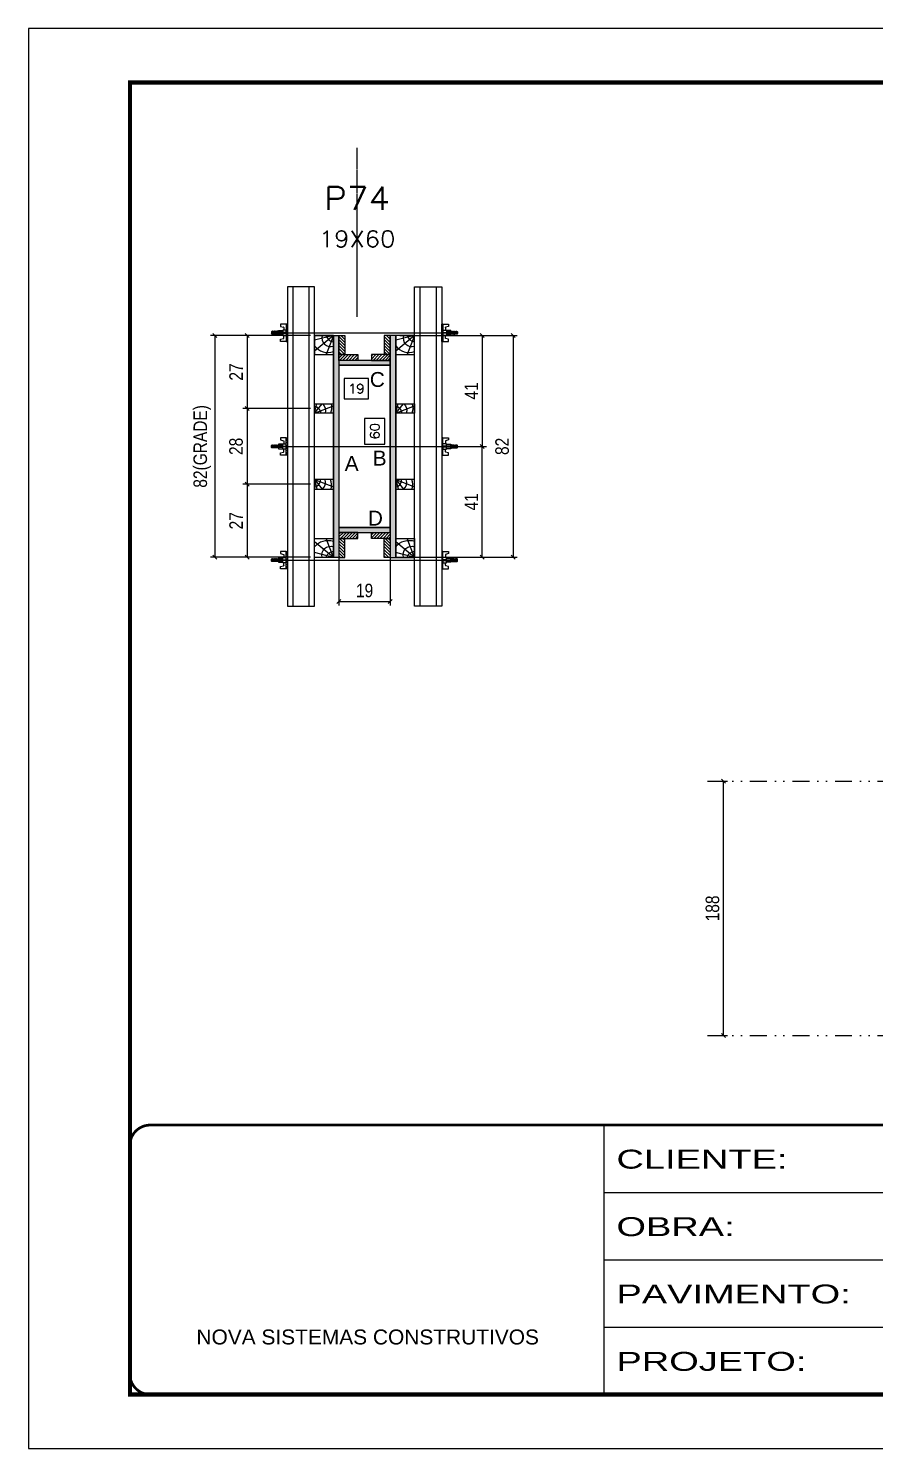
# Model space of a CAD drawing. Extents: x 808 to 7089, y -98 to 17032.
# Drawn here: x 5577 to 6202, y 9091 to 10141 of the extents above; entities that cross this region are included whole.
import ezdxf
from ezdxf.enums import TextEntityAlignment as Align

# ---------------------------------------------------------------- set-up
doc = ezdxf.new("R2010")
doc.units = 0
for name, pattern in [('CONTINUO', [0]), ('DASHED', [0.75, 0.5, -0.25]), ('DIVIDE2', [0.625, 0.25, -0.125, 0, -0.125, 0, -0.125]), ('HIDDEN', [0.375, 0.25, -0.125])]:
    doc.linetypes.add(name, pattern=pattern)
for name, color, linetype in [('CHAPA', 1, 'Continuous'), ('COTA', 241, 'Continuous'), ('MEIO_PONT', 93, 'Continuous'), ('Nível', 160, 'Continuous'), ('Painéis', 200, 'Continuous'), ('SARRAFO', 251, 'Continuous'), ('Texto de Titulo', 7, 'Continuous'), ('Texto Qtd Sarr', 242, 'Continuous'), ('TEXTO_GERAL', 7, 'Continuous')]:
    doc.layers.add(name, color=color, linetype=linetype)
for name, color, linetype, lineweight in [('Folhas', 255, 'Continuous', 9), ('Hachura', 251, 'Continuous', 9), ('Madeira', 126, 'Continuous', 18), ('Perfil Metálico', 224, 'Continuous', 18), ('SARRAFO DE PRESSAO', 251, 'DASHED', 9), ('Texto Seção', 7, 'Continuous', 15)]:
    doc.layers.add(name, color=color, linetype=linetype, lineweight=lineweight)
doc.styles.add('ARIAL', font='arial.ttf')
doc.styles.add('COTA TECNICA 2X', font='techl___.ttf', dxfattribs={"height": 10})
doc.styles.add('COTA TECNICA-50', font='techl___.ttf', dxfattribs={"height": 10})
doc.styles.add('ROMANS', font='romans.shx')
doc.styles.add('Tecnologia', font='')
doc.styles.get('Tecnologia').set_extended_font_data('Forgotten Futurist')
doc.dimstyles.new('COTA PAINEL-50', dxfattribs={"dimtxt": 10, "dimasz": 3, "dimexe": 3, "dimexo": 3, "dimgap": 3, "dimtad": 1, "dimdec": 1, "dimzin": 12, "dimdsep": 46, "dimtxsty": 'COTA TECNICA-50', "dimblk1": 'OBLIQUE', "dimblk2": 'OBLIQUE', "dimsah": 1, "dimcen": 0.9, "dimclrd": 4, "dimclre": 4, "dimclrt": 240, "dimadec": 1, "dimazin": 3, "dimtfac": 1, "dimtdec": 1, "dimtmove": 0, "dimatfit": 3, "dimfxl": 1, "dimtolj": 1, "dimtzin": 12, "dimarcsym": 0})
doc.dimstyles.new('SECAO PILAR', dxfattribs={"dimtxt": 10, "dimasz": 3, "dimexe": 3, "dimexo": 3, "dimgap": 3, "dimtad": 1, "dimdec": 1, "dimlfac": 0.5, "dimzin": 12, "dimdsep": 46, "dimtxsty": 'COTA TECNICA 2X', "dimblk1": 'OBLIQUE', "dimblk2": 'OBLIQUE', "dimsah": 1, "dimcen": 0.9, "dimclrd": 256, "dimclre": 256, "dimclrt": 256, "dimadec": 1, "dimazin": 3, "dimtfac": 1, "dimtdec": 1, "dimtmove": 0, "dimatfit": 3, "dimfxl": 1, "dimtolj": 1, "dimtzin": 12, "dimarcsym": 0})
doc.dimstyles.new('SECÇÃO 2', dxfattribs={"dimtxt": 7, "dimasz": 6, "dimexe": 0.18, "dimexo": 2, "dimgap": -4, "dimtad": 3, "dimdec": 1, "dimlfac": 0.5, "dimzin": 12, "dimdsep": 46, "dimtxsty": 'ROMANS', "dimblk": 'ARCHTICK', "dimcen": 0.09, "dimse1": 1, "dimse2": 1, "dimsd1": 1, "dimsd2": 1, "dimclrd": 180, "dimclre": 5, "dimclrt": 1, "dimadec": 0, "dimazin": 3, "dimtfac": 1, "dimtdec": 1, "dimtofl": 0, "dimtmove": 0, "dimatfit": 3, "dimldrblk": 'ARCHTICK', "dimfxl": 1, "dimtolj": 1, "dimtzin": 0, "dimarcsym": 0})
pattern_1 = [(135, (-17085.2216, 19252.9163), (-1.12253202, -1.12253202), [])]
pattern_2 = [(135, (-17085.2216, 19037.9163), (-1.12253202, -1.12253202), [])]
pattern_3 = [(45, (15309.1384, 32659.7726), (-1.12253202, 1.12253202), [])]
pattern_4 = [(45, (15309.1384, 32679.7726), (-1.12253202, 1.12253202), [])]

# ---------------------------------------------------------------- blocks, each defined once
blk = doc.blocks.new('9999999999')
at = {"color": 30, "linetype": 'CONTINUO'}
for p, q in [((98564.6, 34230.2), (98564.6, 34429.4)), ((98564.6, 34379.6), (99584, 34379.6)), ((98564.6, 34329.8), (99488, 34329.8)), ((98564.6, 34280), (99488, 34280))]:
    blk.add_line(p, q, dxfattribs=at)
at = {"color": 30, "linetype": 'CONTINUO', "const_width": 2}
blk.add_lwpolyline([(99584, 34230.2), (99584, 34414.4, 0.414214), (99569, 34429.4), (98229, 34429.4, 0.414214), (98214, 34414.4), (98214, 34245.2, 0.414214), (98229, 34230.2), (99584, 34230.2)], format="xyb", dxfattribs=at)
at = {"layer": 'Folhas'}
blk.add_lwpolyline([(98139, 34190.2), (99624, 34190.2), (99624, 35240.2), (98139, 35240.2)], close=True, dxfattribs=at)
at = {"layer": 'Folhas', "color": 30, "const_width": 3}
blk.add_lwpolyline([(98214, 34230.2), (99584, 34230.2), (99584, 35200.2), (98214, 35200.2)], close=True, dxfattribs=at)
at = {"color": 7, "linetype": 'Continuous', "ltscale": 5, "style": 'ARIAL'}
blk.add_text('NOVA SISTEMAS CONSTRUTIVOS', height=11.059, dxfattribs=at).set_placement((98263.2, 34267.2))
at = {"layer": 'Folhas', "color": 7, "style": 'Tecnologia', "width": 1.5}
for s, p in [('CLIENTE:', (98573.7, 34397.2)), ('OBRA:', (98573.7, 34347.3)), ('PAVIMENTO:', (98573.7, 34297.5)), ('PROJETO:', (98573.7, 34247.7))]:
    blk.add_text(s, height=14, dxfattribs=at).set_placement(p)
blk = doc.blocks.new('_Oblique')
at = {"color": 0, "linetype": 'ByBlock', "lineweight": -2}
blk.add_line((-0.5, -0.5), (0.5, 0.5), dxfattribs=at)
blk = doc.blocks.new('*D1947')
at = {"layer": 'COTA', "color": 4, "lineweight": -2, "transparency": 16777216}
for p, q in [((6081.7, 9584.4), (6093.5, 9584.4)), ((6090.5, 9396.4), (6090.5, 9584.4)), ((6081.7, 9396.4), (6093.5, 9396.4))]:
    blk.add_line(p, q, dxfattribs=at)
at = {"layer": 'Defpoints', "color": 0, "transparency": 16777216}
for p in [(6078.7, 9584.4), (6090.5, 9584.4), (6078.7, 9396.4)]:
    blk.add_point(p, dxfattribs=at)
at = {"layer": 'COTA', "color": 4, "lineweight": -2, "transparency": 16777216, "xscale": 3, "yscale": 3, "zscale": 3}
for p, rotation in [((6090.5, 9584.4), 90), ((6090.5, 9396.4), 270)]:
    blk.add_blockref('_Oblique', p, dxfattribs=dict(at, rotation=rotation))
at = {"layer": 'COTA', "color": 240, "transparency": 16777216, "insert": (6082.4, 9490.4), "char_height": 10, "attachment_point": 5, "rotation": 90, "style": 'COTA TECNICA-50'}
blk.add_mtext('\\A1;188', dxfattribs=at)
blk = doc.blocks.new('titulo1')
at = {"layer": 'Defpoints', "color": 252, "linetype": 'HIDDEN', "ltscale": 2}
blk.add_line((0, 0), (0, 125), dxfattribs=at)
at = {"layer": 'Defpoints', "style": 'ROMANS', "oblique": 15}
blk.add_attdef('FOLHA', text='', height=10, dxfattribs=at).set_placement((0, 15.6), align=Align.MIDDLE_CENTER)
at = {"layer": 'Texto Qtd Sarr', "color": 3, "style": 'ROMANS', "oblique": 15}
for tag, height, p in [('TITULO', 17, (0, 71.4)), ('SEÇÃO', 12, (0, 41.5))]:
    blk.add_attdef(tag, text='', height=height, dxfattribs=at).set_placement(p, align=Align.MIDDLE_CENTER)
blk = doc.blocks.new('*D1920')
at = {"layer": 'COTA', "color": 180, "lineweight": -2, "transparency": 16777216}
for p, q in [((5840.2, 9852.7), (5825.2, 9852.7)), ((5825.2, 9852.7), (5825.2, 9833.7)), ((5840.2, 9833.7), (5840.2, 9852.7)), ((5825.2, 9833.7), (5840.2, 9833.7))]:
    blk.add_line(p, q, dxfattribs=at)
at = {"layer": 'Defpoints', "color": 0, "transparency": 16777216}
for p in [(5806.2, 9892), (5806.2, 9772), (5844.2, 9772)]:
    blk.add_point(p, dxfattribs=at)
at = {"layer": 'COTA', "color": 1, "transparency": 16777216, "insert": (5832.7, 9843.2), "char_height": 7, "attachment_point": 5, "rotation": 90, "style": 'ROMANS'}
blk.add_mtext('\\A1;60', dxfattribs=at)
blk = doc.blocks.new('_ArchTick')
at = {"color": 0, "linetype": 'ByBlock', "const_width": 0.15}
blk.add_lwpolyline([(-0.5, -0.5), (0.5, 0.5)], dxfattribs=at)
blk = doc.blocks.new('*D1921')
at = {"layer": 'COTA', "color": 180, "lineweight": -2, "transparency": 16777216}
for p, q in [((5828.1, 9882.2), (5810.1, 9882.2)), ((5810.1, 9882.2), (5810.1, 9867.2)), ((5828.1, 9867.2), (5828.1, 9882.2)), ((5810.1, 9867.2), (5828.1, 9867.2))]:
    blk.add_line(p, q, dxfattribs=at)
at = {"layer": 'Defpoints', "color": 0, "transparency": 16777216}
for p in [(5806.2, 9892), (5844.2, 9892), (5844.2, 9863.2)]:
    blk.add_point(p, dxfattribs=at)
at = {"layer": 'COTA', "color": 1, "transparency": 16777216, "insert": (5819.1, 9874.7), "char_height": 7, "attachment_point": 5, "style": 'ROMANS'}
blk.add_mtext('\\A1;19', dxfattribs=at)
blk = doc.blocks.new('C')
at = {"layer": 'Hachura', "color": 0}
for p, q in [((0, 3.22), (0, -3.22)), ((0.45, 3.22), (0, 3.22)), ((0.46, 3.16), (0, 3.16)), ((0.46, 3.05), (0, 3.05)), ((0.46, 2.88), (0, 2.88)), ((0, 2.75), (0, -1.16)), ((0.46, 2.65), (0, 2.65)), ((0.46, 2.23), (0, 2.23)), ((0.46, 1.51), (0, 1.51)), ((0.39, 0.49), (0.17, 0.49)), ((0.45, -3.23), (0.45, 3.22)), ((0.45, 3.22), (2.58, 3.22)), ((1.74, 0.97), (0.45, 0.97)), ((1.45, 0.1), (0.45, 0.1)), ((1.35, 1.94), (1.35, 0.96)), ((2.58, 2.39), (1.47, 2.09)), ((1.74, -0.97), (1.74, 0.97)), ((1.74, 0.97), (1.74, 0.84)), ((1.74, 0.97), (1.74, 0.84)), ((1.74, 0.84), (3.35, 0.84)), ((3.35, 0.45), (1.74, 0.45)), ((2.58, 3.22), (2.58, 2.39)), ((3.32, 0.84), (3.32, -0.84)), ((3.35, 0.84), (3.35, -0.84)), ((3.68, 0.45), (3.35, 0.45)), ((3.84, -0.52), (3.35, 0.45)), ((3.35, 0.06), (3.67, -0.57)), ((3.68, 0.45), (4.16, -0.52)), ((3.72, 0.5), (4.25, -0.57)), ((4.37, -0.55), (3.83, 0.53)), ((4.15, 0.45), (3.93, 0.45)), ((4.42, -0.52), (3.93, 0.45)), ((4.15, 0.45), (4.26, 0.45)), ((4.26, 0.45), (4.74, -0.52)), ((4.3, 0.5), (4.83, -0.57)), ((4.95, -0.55), (4.41, 0.53)), ((4.51, 0.45), (4.84, 0.45)), ((5, -0.52), (4.51, 0.45)), ((4.84, 0.45), (5.32, -0.52)), ((4.88, 0.5), (5.41, -0.57)), ((5.53, -0.55), (4.99, 0.53)), ((5.58, -0.52), (5.09, 0.45)), ((5.42, 0.45), (5.09, 0.45)), ((5.58, -0.52), (5.09, 0.45)), ((5.42, 0.45), (5.74, -0.19)), ((5.46, 0.5), (5.74, -0.07)), ((5.74, 0.19), (5.57, 0.53)), ((5.74, 0.32), (5.68, 0.45)), ((5.68, 0.45), (5.74, 0.45)), ((5.74, 0.45), (5.9, 0.29)), ((5.74, 0.45), (5.74, -0.52)), ((5.9, -0.36), (5.9, 0.29)), ((0.45, 0), (0, 0)), ((0.46, -1.52), (0, -1.52)), ((0.46, -2.23), (0, -2.23)), ((0.46, -2.65), (0, -2.65)), ((0.46, -2.88), (0, -2.88)), ((0.46, -3.05), (0, -3.05)), ((0.46, -3.16), (0, -3.16)), ((0, -3.22), (2.57, -3.22)), ((0.08, -0.48), (0.29, -0.48)), ((0.29, -0.48), (0.4, -0.48)), ((0.45, 0), (0.45, -0.97)), ((0.45, -0.16), (1.45, -0.16)), ((0.45, -0.65), (0.45, -0.32)), ((0.45, -3.23), (0.45, -0.65)), ((0.45, -0.97), (1.74, -0.97)), ((1.35, -1.94), (1.35, -0.97)), ((2.58, -2.39), (1.47, -2.1)), ((3.35, -0.32), (1.74, -0.32)), ((3.35, -0.84), (1.74, -0.84)), ((2.58, -3.23), (2.58, -2.39)), ((3.35, -0.07), (3.58, -0.52)), ((3.35, -0.52), (3.58, -0.52)), ((3.84, -0.52), (4.16, -0.52)), ((4.42, -0.52), (4.74, -0.52)), ((4.63, -0.52), (4.74, -0.52)), ((5, -0.52), (5.32, -0.52)), ((5.58, -0.52), (5.74, -0.52)), ((5.74, -0.52), (5.9, -0.36)), ((5.74, -0.52), (5.74, -0.52))]:
    blk.add_line(p, q, dxfattribs=at)
for centre, radius, start, end in [((1.52, 1.94), 0.161, 104.7436, 180), ((1.44, -0.03), 0.129, 272.695, 87.305), ((3.81, 0.39), 0.143, 25.5688, 154.4312), ((4.39, 0.39), 0.143, 25.5688, 154.4312), ((4.97, 0.39), 0.143, 25.5688, 154.4312), ((5.55, 0.39), 0.143, 25.5688, 154.4312), ((0.17, -0.37), 0.174, 221.744, 317.8592), ((1.52, -1.94), 0.161, 180, 255.2564), ((3.71, -0.4), 0.174, 222.1408, 318.256), ((4.29, -0.4), 0.174, 222.1408, 318.256), ((4.87, -0.4), 0.174, 222.1408, 318.256), ((5.45, -0.4), 0.174, 222.1408, 318.256), ((5.61, -0.4), 0.174, 317.8592, 318.256)]:
    blk.add_arc(centre, radius, start, end, dxfattribs=at)
blk = doc.blocks.new('*D1946')
at = {"layer": 'COTA', "lineweight": -2, "transparency": 16777216}
for p, q in [((5806.2, 9765.4), (5806.2, 9714.3)), ((5844.2, 9765.4), (5844.2, 9714.3)), ((5806.2, 9717.3), (5844.2, 9717.3))]:
    blk.add_line(p, q, dxfattribs=at)
at = {"layer": 'Defpoints', "color": 0, "transparency": 16777216}
for p in [(5806.2, 9768.4), (5844.2, 9768.4), (5844.2, 9717.3)]:
    blk.add_point(p, dxfattribs=at)
at = {"layer": 'COTA', "lineweight": -2, "transparency": 16777216, "xscale": 3, "yscale": 3, "zscale": 3, "rotation": 180}
blk.add_blockref('_Oblique', (5806.2, 9717.3), dxfattribs=at)
at = {"layer": 'COTA', "lineweight": -2, "transparency": 16777216, "xscale": 3, "yscale": 3, "zscale": 3}
blk.add_blockref('_Oblique', (5844.2, 9717.3), dxfattribs=at)
at = {"layer": 'COTA', "transparency": 16777216, "insert": (5825.2, 9725.4), "char_height": 10, "attachment_point": 5, "style": 'COTA TECNICA 2X'}
blk.add_mtext('\\A1;19', dxfattribs=at)
blk = doc.blocks.new('*D1922')
at = {"layer": 'COTA', "lineweight": -2, "transparency": 16777216}
for p, q in [((5785.2, 9914), (5711.4, 9914)), ((5714.4, 9914), (5714.4, 9750)), ((5785.2, 9750), (5711.4, 9750))]:
    blk.add_line(p, q, dxfattribs=at)
at = {"layer": 'Defpoints', "color": 0, "transparency": 16777216}
for p in [(5788.2, 9914), (5714.4, 9750), (5788.2, 9750)]:
    blk.add_point(p, dxfattribs=at)
at = {"layer": 'COTA', "lineweight": -2, "transparency": 16777216, "xscale": 3, "yscale": 3, "zscale": 3}
for p, rotation in [((5714.4, 9914), 90), ((5714.4, 9750), 270)]:
    blk.add_blockref('_Oblique', p, dxfattribs=dict(at, rotation=rotation))
at = {"layer": 'COTA', "transparency": 16777216, "insert": (5705.2, 9832), "char_height": 10, "attachment_point": 5, "rotation": 90, "style": 'COTA TECNICA 2X'}
blk.add_mtext('\\A1;82(GRADE)', dxfattribs=at)
blk = doc.blocks.new('*D1923')
at = {"layer": 'COTA', "lineweight": -2, "transparency": 16777216}
for p, q in [((5785.2, 9804), (5735.3, 9804)), ((5738.3, 9804), (5738.3, 9750)), ((5785.2, 9750), (5735.3, 9750))]:
    blk.add_line(p, q, dxfattribs=at)
at = {"layer": 'Defpoints', "color": 0, "transparency": 16777216}
for p in [(5788.2, 9804), (5738.3, 9750), (5788.2, 9750)]:
    blk.add_point(p, dxfattribs=at)
at = {"layer": 'COTA', "lineweight": -2, "transparency": 16777216, "xscale": 3, "yscale": 3, "zscale": 3}
for p, rotation in [((5738.3, 9804), 90), ((5738.3, 9750), 270)]:
    blk.add_blockref('_Oblique', p, dxfattribs=dict(at, rotation=rotation))
at = {"layer": 'COTA', "transparency": 16777216, "insert": (5730.2, 9777), "char_height": 10, "attachment_point": 5, "rotation": 90, "style": 'COTA TECNICA 2X'}
blk.add_mtext('\\A1;27', dxfattribs=at)
blk = doc.blocks.new('PONTALETE')
at = {"layer": 'Madeira'}
for q in [(2.71, 7), (7, 5.76), (7, 1.74)]:
    blk.add_line((0, 0), q, dxfattribs=at)
blk.add_lwpolyline([(0, 0), (7, 0), (7, 7), (0, 7)], close=True, dxfattribs=at)
for centre, radius, start, end in [((2.04, 0.06), 6.23, 37.2818, 109.0913), ((1.09, 0.9), 3.19, 343.603, 109.9847), ((-0.21, -0.78), 3.09, 14.6322, 86.0383)]:
    blk.add_arc(centre, radius, start, end, dxfattribs=at)
blk = doc.blocks.new('MEIO PONTALETE')
at = {"layer": 'Madeira'}
for q in [(2.71, 7), (3.5, 2.88), (3.5, 0.87)]:
    blk.add_line((0, 0), q, dxfattribs=at)
blk.add_lwpolyline([(0, 0), (3.5, 0), (3.5, 7), (0, 7)], close=True, dxfattribs=at)
for centre, radius, start, end in [((2.04, 0.06), 6.23, 76.4499, 109.0913), ((1.09, 0.9), 3.19, 40.9063, 109.9847), ((-0.21, -0.78), 3.09, 14.6322, 86.0383)]:
    blk.add_arc(centre, radius, start, end, dxfattribs=at)
blk = doc.blocks.new('*D1924')
at = {"layer": 'COTA', "lineweight": -2, "transparency": 16777216}
for p, q in [((5785.2, 9914), (5735.3, 9914)), ((5738.3, 9914), (5738.3, 9860)), ((5785.2, 9860), (5735.3, 9860))]:
    blk.add_line(p, q, dxfattribs=at)
at = {"layer": 'Defpoints', "color": 0, "transparency": 16777216}
for p in [(5788.2, 9914), (5738.3, 9860), (5788.2, 9860)]:
    blk.add_point(p, dxfattribs=at)
at = {"layer": 'COTA', "lineweight": -2, "transparency": 16777216, "xscale": 3, "yscale": 3, "zscale": 3}
for p, rotation in [((5738.3, 9914), 90), ((5738.3, 9860), 270)]:
    blk.add_blockref('_Oblique', p, dxfattribs=dict(at, rotation=rotation))
at = {"layer": 'COTA', "transparency": 16777216, "insert": (5730.2, 9887), "char_height": 10, "attachment_point": 5, "rotation": 90, "style": 'COTA TECNICA 2X'}
blk.add_mtext('\\A1;27', dxfattribs=at)
blk = doc.blocks.new('*D1925')
at = {"layer": 'COTA', "lineweight": -2, "transparency": 16777216}
for p, q in [((5785.2, 9860), (5735.3, 9860)), ((5738.3, 9860), (5738.3, 9804)), ((5785.2, 9804), (5735.3, 9804))]:
    blk.add_line(p, q, dxfattribs=at)
at = {"layer": 'Defpoints', "color": 0, "transparency": 16777216}
for p in [(5788.2, 9860), (5738.3, 9804), (5788.2, 9804)]:
    blk.add_point(p, dxfattribs=at)
at = {"layer": 'COTA', "lineweight": -2, "transparency": 16777216, "xscale": 3, "yscale": 3, "zscale": 3}
for p, rotation in [((5738.3, 9860), 90), ((5738.3, 9804), 270)]:
    blk.add_blockref('_Oblique', p, dxfattribs=dict(at, rotation=rotation))
at = {"layer": 'COTA', "transparency": 16777216, "insert": (5730.2, 9832), "char_height": 10, "attachment_point": 5, "rotation": 90, "style": 'COTA TECNICA 2X'}
blk.add_mtext('\\A1;28', dxfattribs=at)
blk = doc.blocks.new('*D1926')
at = {"layer": 'COTA', "lineweight": -2, "transparency": 16777216}
for p, q in [((5851.2, 9914), (5938, 9914)), ((5935, 9914), (5935, 9750)), ((5851.2, 9750), (5938, 9750))]:
    blk.add_line(p, q, dxfattribs=at)
at = {"layer": 'Defpoints', "color": 0, "transparency": 16777216}
for p in [(5848.2, 9914), (5848.2, 9750), (5935, 9750)]:
    blk.add_point(p, dxfattribs=at)
at = {"layer": 'COTA', "lineweight": -2, "transparency": 16777216, "xscale": 3, "yscale": 3, "zscale": 3}
for p, rotation in [((5935, 9914), 90), ((5935, 9750), 270)]:
    blk.add_blockref('_Oblique', p, dxfattribs=dict(at, rotation=rotation))
at = {"layer": 'COTA', "transparency": 16777216, "insert": (5926.9, 9832), "char_height": 10, "attachment_point": 5, "rotation": 90, "style": 'COTA TECNICA 2X'}
blk.add_mtext('\\A1;82', dxfattribs=at)
blk = doc.blocks.new('*D1927')
at = {"layer": 'COTA', "lineweight": -2, "transparency": 16777216}
for p, q in [((5885.2, 9914), (5915.2, 9914)), ((5912.2, 9914), (5912.2, 9832)), ((5885.2, 9832), (5915.2, 9832))]:
    blk.add_line(p, q, dxfattribs=at)
at = {"layer": 'Defpoints', "color": 0, "transparency": 16777216}
for p in [(5882.2, 9914), (5882.2, 9832), (5912.2, 9832)]:
    blk.add_point(p, dxfattribs=at)
at = {"layer": 'COTA', "lineweight": -2, "transparency": 16777216, "xscale": 3, "yscale": 3, "zscale": 3}
for p, rotation in [((5912.2, 9914), 90), ((5912.2, 9832), 270)]:
    blk.add_blockref('_Oblique', p, dxfattribs=dict(at, rotation=rotation))
at = {"layer": 'COTA', "transparency": 16777216, "insert": (5904.1, 9873), "char_height": 10, "attachment_point": 5, "rotation": 90, "style": 'COTA TECNICA 2X'}
blk.add_mtext('\\A1;41', dxfattribs=at)
blk = doc.blocks.new('*D1928')
at = {"layer": 'COTA', "lineweight": -2, "transparency": 16777216}
for p, q in [((5885.2, 9832), (5915.2, 9832)), ((5912.2, 9750), (5912.2, 9832)), ((5885.2, 9750), (5915.2, 9750))]:
    blk.add_line(p, q, dxfattribs=at)
at = {"layer": 'Defpoints', "color": 0, "transparency": 16777216}
for p in [(5882.2, 9832), (5912.2, 9832), (5882.2, 9750)]:
    blk.add_point(p, dxfattribs=at)
at = {"layer": 'COTA', "lineweight": -2, "transparency": 16777216, "xscale": 3, "yscale": 3, "zscale": 3}
for p, rotation in [((5912.2, 9832), 90), ((5912.2, 9750), 270)]:
    blk.add_blockref('_Oblique', p, dxfattribs=dict(at, rotation=rotation))
at = {"layer": 'COTA', "transparency": 16777216, "insert": (5904.1, 9791), "char_height": 10, "attachment_point": 5, "rotation": 90, "style": 'COTA TECNICA 2X'}
blk.add_mtext('\\A1;41', dxfattribs=at)

msp = doc.modelspace()

# ---------------------------------------------------------------- hatches: boundary and pattern name
at = {"layer": 'Hachura'}
h = msp.add_hatch(color=256, dxfattribs=at)
h.dxf.hatch_style = 1
h.paths.add_polyline_path([(5806.19, 9749.96), (5802.19, 9749.96), (5802.19, 9913.96), (5806.19, 9913.96)])
h = msp.add_hatch(color=256, dxfattribs=at)
h.dxf.hatch_style = 1
h.paths.add_polyline_path([(5806.19, 9749.96), (5802.19, 9749.96), (5802.19, 9913.96), (5806.19, 9913.96)])
h = msp.add_hatch(dxfattribs=at)
h.set_pattern_fill('ANSI31', color=256, scale=0.5, angle=90, style=0)
h.set_pattern_definition(pattern_2)
h.paths.add_polyline_path([(5806.19, 9899.96), (5810.59, 9899.96), (5810.59, 9913.96), (5806.19, 9913.96)])
h = msp.add_hatch(dxfattribs=at)
h.set_pattern_fill('ANSI31', color=256, scale=0.5, angle=90, style=0)
h.set_pattern_definition(pattern_2)
h.paths.add_polyline_path([(5844.19, 9899.96), (5839.79, 9899.96), (5839.79, 9913.96), (5844.19, 9913.96)])
h = msp.add_hatch(color=256, dxfattribs=at)
h.dxf.hatch_style = 1
h.paths.add_polyline_path([(5844.19, 9749.96), (5848.19, 9749.96), (5848.19, 9913.96), (5844.19, 9913.96)])
h = msp.add_hatch(color=256, dxfattribs=at)
h.dxf.hatch_style = 1
h.paths.add_polyline_path([(5844.19, 9749.96), (5848.19, 9749.96), (5848.19, 9913.96), (5844.19, 9913.96)])
h = msp.add_hatch(dxfattribs=at)
h.set_pattern_fill('ANSI31', color=256, scale=0.5, style=0)
h.set_pattern_definition(pattern_4)
h.paths.add_polyline_path([(5820.19, 9895.56), (5820.19, 9899.96), (5806.19, 9899.96), (5806.19, 9895.56)])
h = msp.add_hatch(color=256, dxfattribs=at)
h.dxf.hatch_style = 1
h.paths.add_polyline_path([(5806.19, 9895.56), (5806.19, 9891.96), (5844.19, 9891.96), (5844.19, 9895.56)])
h = msp.add_hatch(color=256, dxfattribs=at)
h.dxf.hatch_style = 1
h.paths.add_polyline_path([(5806.19, 9895.56), (5806.19, 9891.96), (5844.19, 9891.96), (5844.19, 9895.56)])
h = msp.add_hatch(dxfattribs=at)
h.set_pattern_fill('ANSI31', color=256, scale=0.5, style=0)
h.set_pattern_definition(pattern_4)
h.paths.add_polyline_path([(5830.19, 9895.56), (5830.19, 9899.96), (5844.19, 9899.96), (5844.19, 9895.56)])
h = msp.add_hatch(color=256, dxfattribs=at)
h.dxf.hatch_style = 1
h.paths.add_polyline_path([(5806.19, 9771.96), (5806.19, 9768.36), (5844.19, 9768.36), (5844.19, 9771.96)])
h = msp.add_hatch(color=256, dxfattribs=at)
h.dxf.hatch_style = 1
h.paths.add_polyline_path([(5806.19, 9771.96), (5806.19, 9768.36), (5844.19, 9768.36), (5844.19, 9771.96)])
h = msp.add_hatch(dxfattribs=at)
h.set_pattern_fill('ANSI31', color=256, scale=0.5, style=0)
h.set_pattern_definition(pattern_3)
h.paths.add_polyline_path([(5820.19, 9768.36), (5820.19, 9763.96), (5806.19, 9763.96), (5806.19, 9768.36)])
h = msp.add_hatch(dxfattribs=at)
h.set_pattern_fill('ANSI31', color=256, scale=0.5, style=0)
h.set_pattern_definition(pattern_3)
h.paths.add_polyline_path([(5830.19, 9768.36), (5830.19, 9763.96), (5844.19, 9763.96), (5844.19, 9768.36)])
h = msp.add_hatch(dxfattribs=at)
h.set_pattern_fill('ANSI31', color=256, scale=0.5, angle=90, style=0)
h.set_pattern_definition(pattern_1)
h.paths.add_polyline_path([(5806.19, 9763.96), (5810.59, 9763.96), (5810.59, 9749.96), (5806.19, 9749.96)])
h = msp.add_hatch(dxfattribs=at)
h.set_pattern_fill('ANSI31', color=256, scale=0.5, angle=90, style=0)
h.set_pattern_definition(pattern_1)
h.paths.add_polyline_path([(5844.19, 9763.96), (5839.79, 9763.96), (5839.79, 9749.96), (5844.19, 9749.96)])

# ---------------------------------------------------------------- linework, layer by layer
at = {"layer": 'CHAPA'}
for points in [[(5806.19, 9749.96), (5802.19, 9749.96), (5802.19, 9913.96), (5806.19, 9913.96)], [(5806.19, 9749.96), (5802.19, 9749.96), (5802.19, 9913.96), (5806.19, 9913.96)], [(5844.19, 9749.96), (5848.19, 9749.96), (5848.19, 9913.96), (5844.19, 9913.96)], [(5844.19, 9749.96), (5848.19, 9749.96), (5848.19, 9913.96), (5844.19, 9913.96)], [(5806.19, 9895.56), (5806.19, 9891.96), (5844.19, 9891.96), (5844.19, 9895.56)], [(5806.19, 9895.56), (5806.19, 9891.96), (5844.19, 9891.96), (5844.19, 9895.56)], [(5806.19, 9771.96), (5806.19, 9768.36), (5844.19, 9768.36), (5844.19, 9771.96)], [(5806.19, 9771.96), (5806.19, 9768.36), (5844.19, 9768.36), (5844.19, 9771.96)]]:
    msp.add_lwpolyline(points, close=True, dxfattribs=at)
at = {"layer": 'Hachura'}
for p, q in [((5757.39, 9915.96), (5889.19, 9915.97)), ((5757.39, 9831.97), (5889.19, 9831.96)), ((5757.39, 9747.96), (5889.19, 9747.96))]:
    msp.add_line(p, q, dxfattribs=at)
at = {"layer": 'Madeira'}
for points in [[(5802.19, 9749.96), (5788.19, 9749.96), (5788.19, 9913.96), (5802.19, 9913.96)], [(5848.19, 9749.96), (5862.19, 9749.96), (5862.19, 9913.96), (5848.19, 9913.96)]]:
    msp.add_lwpolyline(points, close=True, dxfattribs=at)
at = {"layer": 'Nível', "color": 4, "linetype": 'DIVIDE2', "ltscale": 50}
for p, q in [((6078.66, 9584.44), (7021.67, 9584.44)), ((6078.66, 9396.44), (7021.67, 9396.44))]:
    msp.add_line(p, q, dxfattribs=at)
at = {"layer": 'Painéis'}
msp.add_lwpolyline([(5844.19, 9891.96), (5806.19, 9891.96), (5806.19, 9771.96), (5844.19, 9771.96)], close=True, dxfattribs=at)
at = {"layer": 'Perfil Metálico'}
for points in [[(5768.19, 9713.96), (5788.19, 9713.96), (5788.19, 9949.96), (5768.19, 9949.96)], [(5784.19, 9949.96), (5772.19, 9949.96), (5772.19, 9713.96), (5784.19, 9713.96)], [(5882.19, 9713.96), (5862.19, 9713.96), (5862.19, 9949.96), (5882.19, 9949.96)], [(5866.19, 9949.96), (5878.19, 9949.96), (5878.19, 9713.96), (5866.19, 9713.96)]]:
    msp.add_lwpolyline(points, close=True, dxfattribs=at)
at = {"layer": 'SARRAFO'}
for points in [[(5810.59, 9913.96), (5810.59, 9899.96), (5806.19, 9899.96), (5806.19, 9913.96)], [(5839.79, 9913.96), (5839.79, 9899.96), (5844.19, 9899.96), (5844.19, 9913.96)], [(5806.19, 9899.96), (5820.19, 9899.96), (5820.19, 9895.56), (5806.19, 9895.56)], [(5844.19, 9899.96), (5830.19, 9899.96), (5830.19, 9895.56), (5844.19, 9895.56)], [(5806.19, 9763.96), (5820.19, 9763.96), (5820.19, 9768.36), (5806.19, 9768.36)], [(5844.19, 9763.96), (5830.19, 9763.96), (5830.19, 9768.36), (5844.19, 9768.36)], [(5810.59, 9749.96), (5810.59, 9763.96), (5806.19, 9763.96), (5806.19, 9749.96)], [(5839.79, 9749.96), (5839.79, 9763.96), (5844.19, 9763.96), (5844.19, 9749.96)]]:
    msp.add_lwpolyline(points, close=True, dxfattribs=at)

# ---------------------------------------------------------------- block references
at = {"layer": 'Hachura', "linetype": 'Continuous', "yscale": 2, "zscale": 2, "rotation": 180}
for p, xscale in [((5768.19, 9915.96), 2), ((5882.19, 9915.96), -2)]:
    msp.add_blockref('C', p, dxfattribs=dict(at, xscale=xscale))
at = {"layer": 'Hachura', "linetype": 'Continuous', "yscale": 2, "zscale": 2}
for p, xscale in [((5768.19, 9831.97), -2), ((5882.19, 9831.97), 2), ((5768.19, 9747.96), -2), ((5882.19, 9747.96), 2)]:
    msp.add_blockref('C', p, dxfattribs=dict(at, xscale=xscale))
at = {"layer": 'MEIO_PONT'}
for name, p, xscale, yscale, zscale, rotation in [('PONTALETE', (5802.19, 9913.96), 2, 2, 2, 180), ('PONTALETE', (5862.19, 9913.96), 2, 2, 2, 180), ('MEIO PONTALETE', (5788.19, 9856.46), -1.999999997962732, 1.999999997962732, 1.999999997962732, 270), ('MEIO PONTALETE', (5848.19, 9856.46), -1.999999997962732, 1.999999997962732, 1.999999997962732, 270), ('MEIO PONTALETE', (5788.19, 9807.46), 1.999999997962732, 1.999999997962732, 1.999999997962732, 270), ('MEIO PONTALETE', (5848.19, 9807.46), 1.999999997962732, 1.999999997962732, 1.999999997962732, 270)]:
    msp.add_blockref(name, p, dxfattribs=dict(at, xscale=xscale, yscale=yscale, zscale=zscale, rotation=rotation))
at = {"layer": 'MEIO_PONT', "xscale": -2, "yscale": 2, "zscale": 2}
for p in [(5802.19, 9749.96), (5862.19, 9749.96)]:
    msp.add_blockref('PONTALETE', p, dxfattribs=at)
at = {"layer": 'SARRAFO DE PRESSAO', "color": 6, "linetype": 'ByBlock'}
msp.add_blockref('9999999999', (-92562.31, -25099.18), dxfattribs=at)
at = {"layer": 'Texto Seção'}
ref = msp.add_blockref('titulo1', (5819.65, 9927.84), dxfattribs=at)
ref.add_attrib('TITULO', 'P74', dxfattribs={"layer": 'Texto de Titulo', "color": 7, "height": 17, "style": 'ROMANS', "width": 1.1}).set_placement((5819.65, 10015.34), align=Align.MIDDLE_CENTER)
ref.add_attrib('SEÇÃO', '19X60', dxfattribs={"layer": 'Texto de Titulo', "color": 7, "height": 12, "style": 'ROMANS', "width": 1.1}).set_placement((5819.65, 9985.34), align=Align.MIDDLE_CENTER)

# ---------------------------------------------------------------- texts
at = {"layer": 'TEXTO_GERAL', "style": 'ARIAL'}
for s, p in [('C', (5834.59, 9881.47)), ('B', (5836.36, 9823.33)), ('A', (5815.64, 9819.41)), ('D', (5833.19, 9778.96))]:
    msp.add_text(s, height=11, dxfattribs=at).set_placement(p, align=Align.MIDDLE_CENTER)

# ---------------------------------------------------------------- dimensions: what is measured, and where the dimension line sits
at = {"layer": 'COTA'}
dim = msp.add_linear_dim(base=(5714.41, 9749.96), p1=(5788.19, 9913.96), p2=(5788.19, 9749.96), angle=270, text='<>(GRADE)', dimstyle='SECAO PILAR', dxfattribs=at)
dim.commit()
dim.dimension.update_dxf_attribs({"geometry": '*D1922', "text_midpoint": (5705.19, 9831.96)})
for base, p1, p2, angle, dimstyle, picture, middle in [((5738.25, 9859.96), (5788.19, 9913.96), (5788.19, 9859.96), 270, 'SECAO PILAR', '*D1924', (5730.18, 9886.96)), ((5934.96, 9749.96), (5848.19, 9913.96), (5848.19, 9749.96), 270, 'SECAO PILAR', '*D1926', (5926.87, 9831.96)), ((5912.19, 9831.97), (5882.19, 9913.96), (5882.19, 9831.97), 270, 'SECAO PILAR', '*D1927', (5904.12, 9872.97)), ((5738.25, 9803.96), (5788.19, 9859.96), (5788.19, 9803.96), 270, 'SECAO PILAR', '*D1925', (5730.16, 9831.96)), ((5912.19, 9831.97), (5882.19, 9749.96), (5882.19, 9831.97), 90, 'SECAO PILAR', '*D1928', (5904.12, 9790.97)), ((5738.25, 9749.96), (5788.19, 9803.96), (5788.19, 9749.96), 270, 'SECAO PILAR', '*D1923', (5730.18, 9776.96)), ((6090.51, 9584.44), (6078.66, 9396.44), (6078.66, 9584.44), 90, 'COTA PAINEL-50', '*D1947', (6082.42, 9490.44))]:
    dim = msp.add_linear_dim(base=base, p1=p1, p2=p2, angle=angle, dimstyle=dimstyle, dxfattribs=at)
    dim.commit()
    dim.dimension.update_dxf_attribs({"geometry": picture, "text_midpoint": middle})
dim = msp.add_linear_dim(base=(5844.19, 9771.96), p1=(5806.19, 9891.96), p2=(5806.19, 9771.96), angle=270, dimstyle='SECÇÃO 2', dxfattribs=at)
dim.commit()
dim.dimension.update_dxf_attribs({"geometry": '*D1920', "text_midpoint": (5844.19, 9843.2), "dimtype": 160})
dim = msp.add_linear_dim(base=(5844.19, 9863.17), p1=(5806.19, 9891.96), p2=(5844.19, 9891.96), dimstyle='SECÇÃO 2', dxfattribs=at)
dim.commit()
dim.dimension.update_dxf_attribs({"geometry": '*D1921', "text_midpoint": (5819.1, 9863.17), "dimtype": 160})
dim = msp.add_linear_dim(base=(5844.19, 9717.33), p1=(5806.19, 9768.36), p2=(5844.19, 9768.36), dimstyle='SECAO PILAR', dxfattribs=at)
dim.commit()
dim.dimension.update_dxf_attribs({"geometry": '*D1946', "text_midpoint": (5825.19, 9725.41)})

doc.saveas('drawing.dxf')
